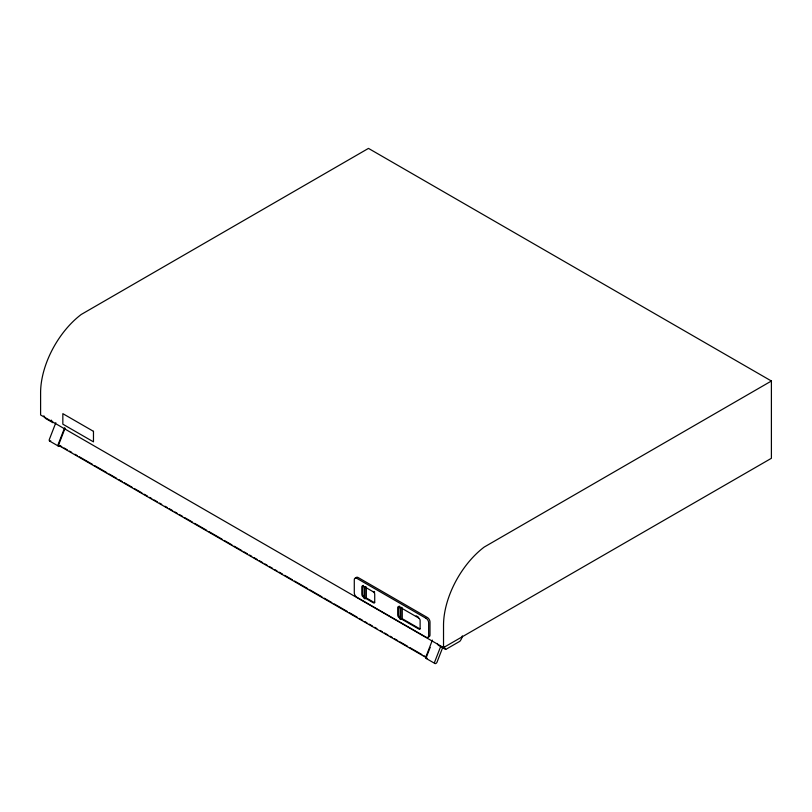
<?xml version="1.0" encoding="UTF-8"?>
<svg xmlns="http://www.w3.org/2000/svg" width="812" height="812" viewBox="0 0 812 812"><rect width="100%" height="100%" fill="white"/><g stroke="black" fill="none" stroke-linecap="round" stroke-linejoin="round"><path stroke-width="1.22" d="M55.835 422.717L49.227 439.749A2.01 1.157 -60 0 0 50.76 440.845M64.625 427.792L58.017 444.824A2.01 1.157 -60 0 0 58.505 446.174A2.01 1.157 -60 0 0 59.986 445.534M65.031 428.3L58.444 445.291L426.209 657.618L430.167 647.418M432.39 640.12L425.782 657.152A2.01 1.157 -60 0 0 427.315 658.248M440.733 646.332L434.572 662.227A2.01 1.157 -60 0 0 435.242 663.607A2.01 1.157 -60 0 0 436.907 662.44L443.078 646.545M374.697 602.575A1.969 1.137 60 0 1 373.997 602.382L366.334 597.957L364.974 598.738L364.212 598.292L364.212 587.37L365.562 586.589M364.212 587.37L365.654 587.421M364.212 598.292L364.892 597.906M771.4 381.011L484.125 547.115A68.015 39.27 -60 0 0 443.525 624.956L443.525 647.59L771.4 458.293L771.4 381.011L368.475 148.393L81.2 314.488A68.015 39.27 -60 0 0 40.6 392.328L40.6 414.973L443.525 647.59M420.251 628.752A1.969 1.137 60 0 1 419.408 628.6L402.265 618.703L400.915 619.485L400.154 619.038L400.154 608.117L401.504 607.335M400.154 608.117L400.915 608.553L402.265 607.772L402.265 618.703M400.154 619.038L400.823 618.653M437.171 643.459L438.257 645.175L445.686 649.468L459.866 641.287A7.135 4.121 -60 0 0 462.363 635.867M416.191 615.811L418.332 617.049M59.611 445.392L61.803 446.661M64.006 447.93L67.294 449.828M69.497 451.096L71.689 452.365M74.978 454.263L77.181 455.532M79.373 456.801L92.548 464.403M94.74 465.672L106.819 472.645M109.011 473.914L116.695 478.349M118.897 479.618L122.186 481.516M124.388 482.785L132.072 487.22M134.264 488.489L141.948 492.925M144.14 494.193L147.439 496.091M149.631 497.36L151.824 498.629M154.026 499.898L157.315 501.796M159.517 503.064L161.71 504.333M164.998 506.241L167.201 507.5M169.393 508.769L172.682 510.677M174.885 511.946L177.077 513.204M179.269 514.473L182.568 516.381M184.76 517.65L192.444 522.086M194.647 523.354L206.715 530.317M208.917 531.586L222.092 539.198M224.285 540.467L231.968 544.903M234.16 546.171L241.844 550.607M244.047 551.876L247.335 553.774M249.538 555.043L251.73 556.311M253.923 557.58L257.221 559.478M259.414 560.747L262.712 562.645M264.905 563.914L267.097 565.182M269.29 566.451L272.588 568.349M274.781 569.618L276.983 570.887M279.176 572.155L282.464 574.054M284.667 575.322L292.35 579.758M294.543 581.027L307.718 588.629M309.91 589.898L321.988 596.871M324.181 598.139L331.864 602.575M334.067 603.844L347.242 611.446M349.434 612.715L357.118 617.15M359.31 618.419L362.609 620.327M364.801 621.586L367.004 622.855M369.196 624.123L372.485 626.032M374.687 627.29L376.88 628.559M380.168 630.467L382.371 631.736M384.563 632.995L387.862 634.903M390.054 636.172L392.247 637.44M394.449 638.699L397.738 640.607M399.93 641.876L407.614 646.311M409.816 647.58L421.885 654.553M424.087 655.812L426.28 657.081M49.552 441.007L58.342 446.082M426.107 658.41L434.897 663.485M444.062 646.89L445.686 649.468M51.288 420.119L52.912 422.697L45.472 418.403L43.848 415.825M400.915 608.553L400.915 619.485M366.334 587.025L366.334 597.957M364.974 587.807L364.974 598.738M363.411 585.462A1.969 1.137 60 0 0 362.548 586.457L362.548 594.161A1.969 1.137 60 0 0 363.949 596.576M373.997 591.451A1.969 1.137 60 0 1 374.697 592.07M399.88 606.402A1.969 1.137 60 0 0 398.489 607.203L398.489 614.907A1.969 1.137 60 0 0 399.88 617.323M355.686 578.479A3.593 2.081 60 0 1 358.183 577.555L427.457 617.556A3.593 2.081 60 0 1 429.995 621.962L429.995 634.974A3.593 2.081 60 0 1 428.431 636.781M426.107 618.338L356.823 578.337A3.593 2.081 60 0 0 354.286 579.809L354.286 592.821A3.593 2.081 60 0 0 356.823 597.226L426.107 637.227A3.593 2.081 60 0 0 428.645 635.755L428.645 622.743A3.593 2.081 60 0 0 426.107 618.338M373.327 591.846L363.268 586.041A1.969 1.137 60 0 0 361.878 586.843L361.878 594.557A1.969 1.137 60 0 0 363.268 596.972L373.327 602.778A1.969 1.137 60 0 0 374.718 601.966L374.718 594.262A1.969 1.137 60 0 0 373.327 591.846M418.728 618.054L399.21 606.787A1.969 1.137 60 0 0 397.809 607.589L397.809 615.303A1.969 1.137 60 0 0 399.21 617.719L418.728 628.985A1.969 1.137 60 0 0 420.119 628.183L420.119 620.469A1.969 1.137 60 0 0 418.728 618.054M93.471 431.334L62.839 413.653L62.839 424.179L93.471 441.86L93.471 431.334"/></g></svg>
